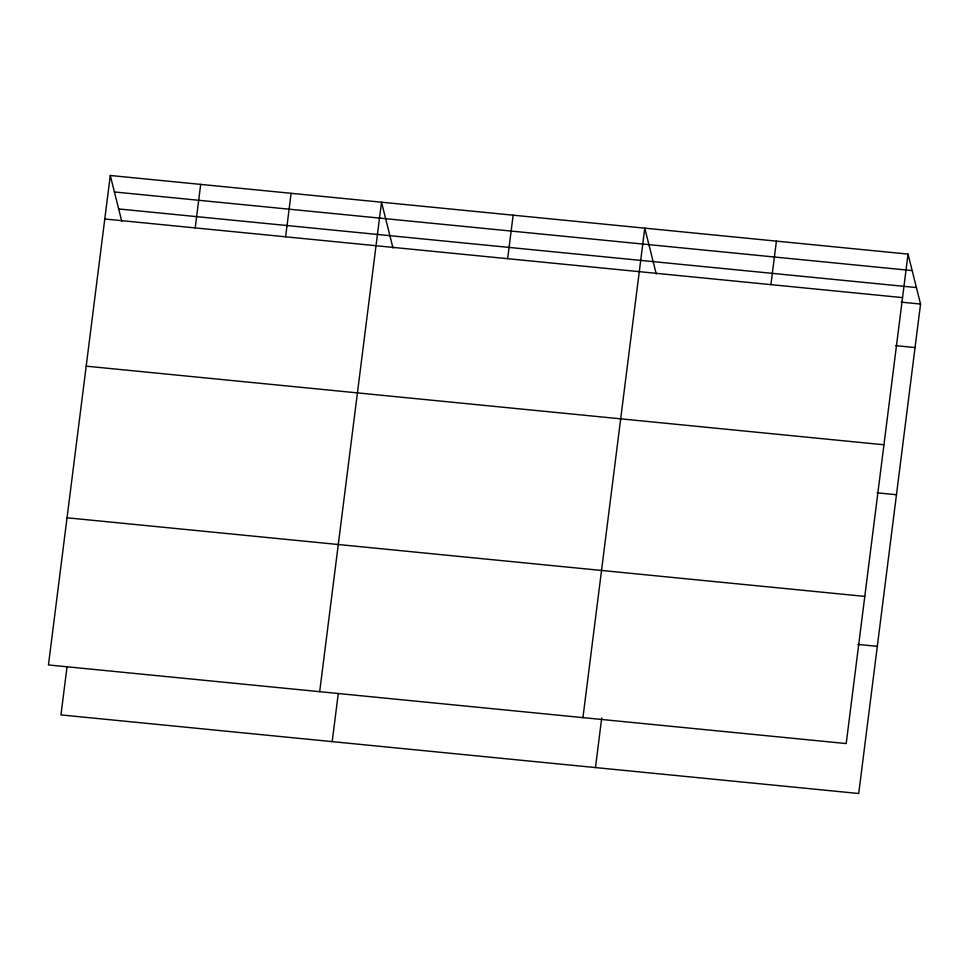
<?xml version="1.0" encoding="UTF-8"?>
<svg xmlns="http://www.w3.org/2000/svg" width="969" height="969" viewBox="0 0 969 969"><rect width="100%" height="100%" fill="white"/><g stroke="black" fill="none" stroke-linecap="round" stroke-linejoin="round"><path stroke-width="1.45" d="M110.284 175.486L48.45 664.952L846.203 743.562L908.038 254.096L110.284 175.486L121.767 221.32M67.031 666.854L60.962 714.904L858.716 793.514L920.55 304.048L908.038 254.096M195.205 227.897L200.692 184.389M285.613 236.811L291.112 193.303M319.685 691.684L381.52 202.206L393.002 248.04M332.197 741.636L338.266 693.574M507.647 258.687L513.146 215.179M582.938 717.617L644.773 228.151L656.255 273.985M595.463 767.581L601.713 718.017M770.912 284.632L776.411 241.124M114.415 191.971L912.168 270.581M118.666 208.953L916.42 287.563M104.785 218.994L902.539 297.604M901.109 302.134L920.55 304.048M895.61 345.642L915.051 347.556M86.193 366.161L883.946 444.771M877.018 492.809L896.458 494.723M67.043 517.785L864.796 596.395M857.868 644.433L877.308 646.347"/></g></svg>
